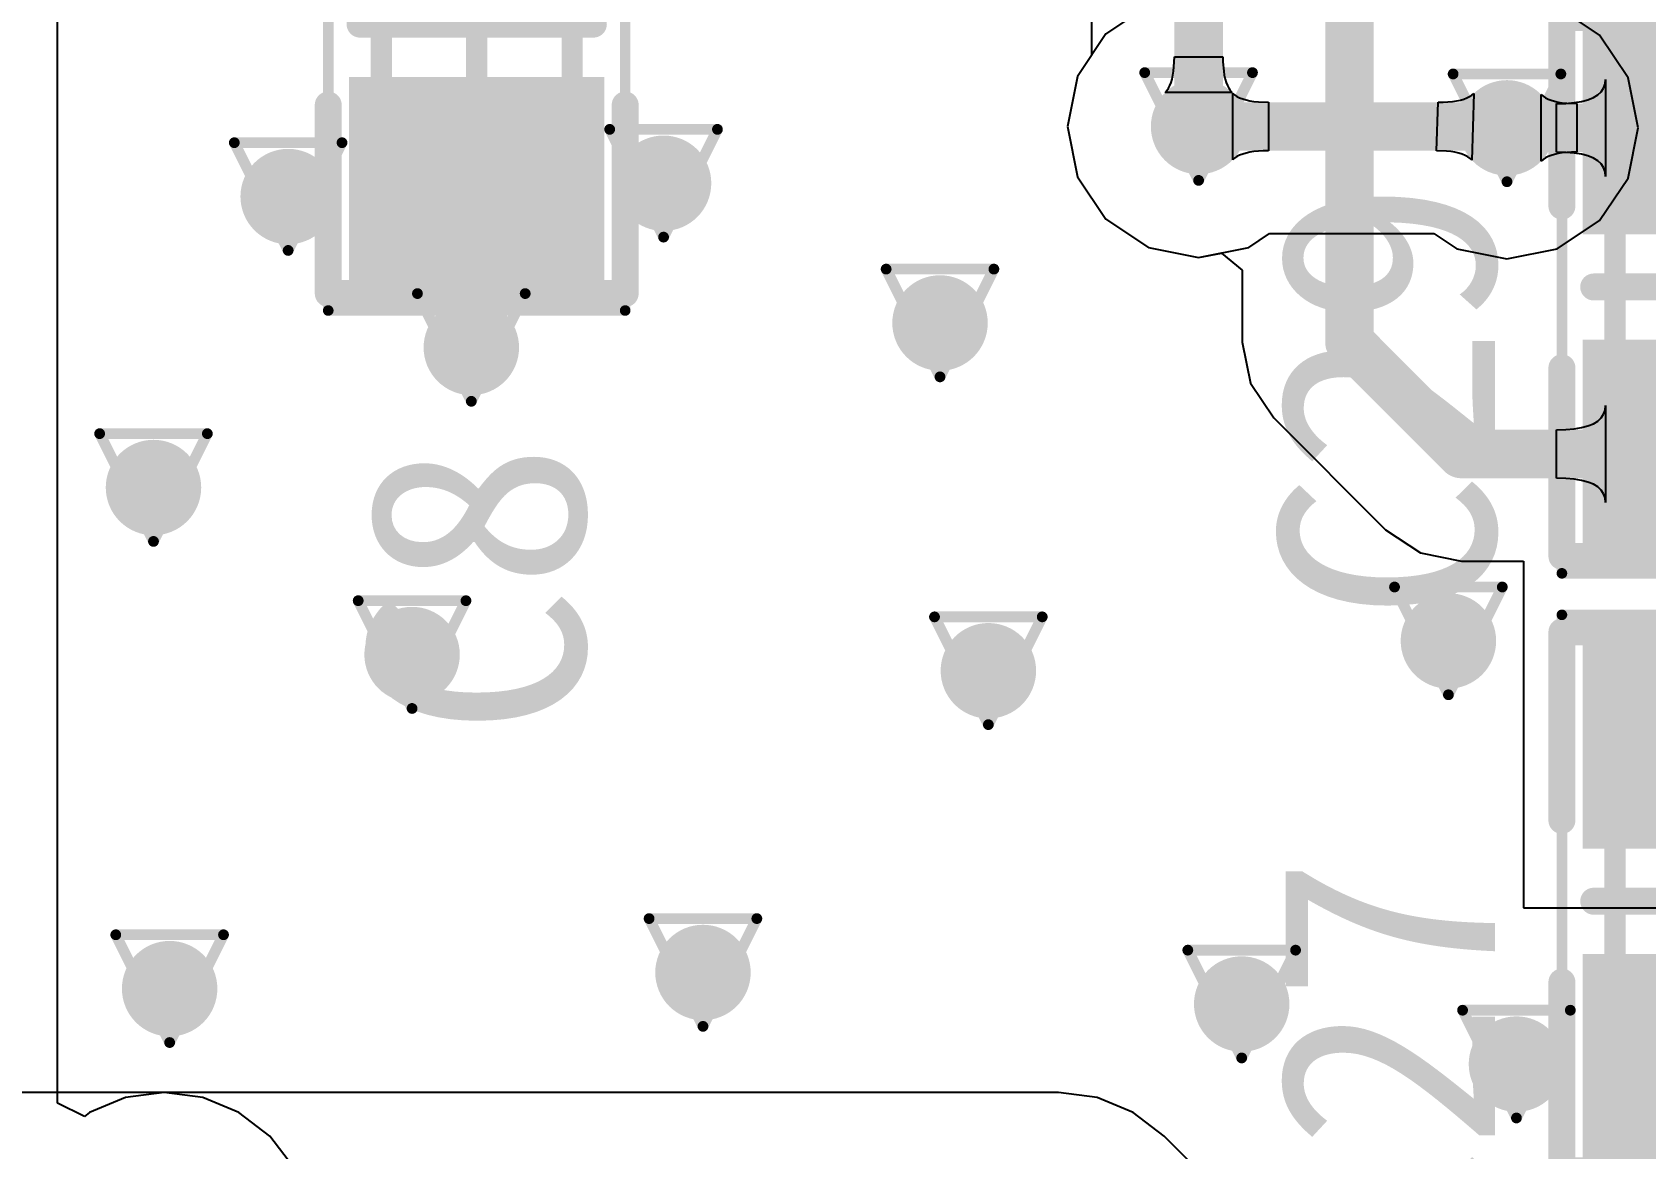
# Model space of a CAD drawing. Header units: millimetres. Extents: x 80 to 220, y 44 to 120.
# Drawn here: x 126.33 to 133.94, y 63.82 to 69.08 of the extents above; entities that cross this region are included whole.
import ezdxf

# ---------------------------------------------------------------- set-up
doc = ezdxf.new("R2010")
doc.units = ezdxf.units.MM
for name, color, linetype in [('BottomLayer', 5, 'Continuous'), ('DrillDrawing', 1, 'Continuous'), ('Mechanical13', 56, 'Continuous'), ('Mechanical15', 56, 'Continuous'), ('MultiLayer', 9, 'Continuous'), ('TopLayer', 1, 'Continuous'), ('TopOverlay', 2, 'Continuous'), ('TopPaste', 8, 'Continuous'), ('TopSolder', 216, 'Continuous'), ('ViaHoleLayer', 16, 'Continuous')]:
    doc.layers.add(name, color=color, linetype=linetype)

# ---------------------------------------------------------------- blocks, each defined once
blk = doc.blocks.new('C0603_104')
at = {"layer": 'Mechanical13', "const_width": 0.1}
for points in [[(-0.85, -0.45), (-0.85, 0.45)], [(0.85, 0.45), (-0.85, 0.45)], [(0.85, -0.45), (0.85, 0.45)], [(0.85, -0.45), (-0.85, -0.45)]]:
    blk.add_lwpolyline(points, dxfattribs=at)
at = {"layer": 'Mechanical13', "const_width": 0.05}
for points in [[(-0.875, 0.45, 1), (-0.825, 0.45, 1)], [(-0.875, 0.45, 1), (-0.825, 0.45, 1)], [(0.825, 0.45, 1), (0.875, 0.45, 1)], [(0.825, 0.45, 1), (0.875, 0.45, 1)], [(-0.875, -0.45, 1), (-0.825, -0.45, 1)], [(-0.875, -0.45, 1), (-0.825, -0.45, 1)], [(0.825, -0.45, 1), (0.875, -0.45, 1)], [(0.825, -0.45, 1), (0.875, -0.45, 1)]]:
    blk.add_lwpolyline(points, format="xyb", close=True, dxfattribs=at)
at = {"layer": 'Mechanical15'}
for points, const_width in [([(1.35, 0.7), (-1.35, 0.7)], 0.05), ([(-1.35, -0.7), (-1.35, 0.7)], 0.05), ([(1.35, -0.7), (1.35, 0.7)], 0.05), ([(0, -0.45), (0, 0.45)], 0.1), ([(0.45, 0), (-0.45, 0)], 0.1), ([(1.35, -0.7), (-1.35, -0.7)], 0.05)]:
    blk.add_lwpolyline(points, dxfattribs=dict(at, const_width=const_width))
for points, const_width in [([(-1.3625, 0.7, 1), (-1.3375, 0.7, 1)], 0.025), ([(-1.3625, 0.7, 1), (-1.3375, 0.7, 1)], 0.025), ([(1.3375, 0.7, 1), (1.3625, 0.7, 1)], 0.025), ([(1.3375, 0.7, 1), (1.3625, 0.7, 1)], 0.025), ([(-0.025, 0.45, 1), (0.025, 0.45, 1)], 0.05), ([(-0.475, 0, 1), (-0.425, 0, 1)], 0.05), ([(0.425, 0, 1), (0.475, 0, 1)], 0.05), ([(-0.025, -0.45, 1), (0.025, -0.45, 1)], 0.05), ([(-1.3625, -0.7, 1), (-1.3375, -0.7, 1)], 0.025), ([(-1.3625, -0.7, 1), (-1.3375, -0.7, 1)], 0.025), ([(1.3375, -0.7, 1), (1.3625, -0.7, 1)], 0.025), ([(1.3375, -0.7, 1), (1.3625, -0.7, 1)], 0.025)]:
    blk.add_lwpolyline(points, format="xyb", close=True, dxfattribs=dict(at, const_width=const_width))
at = {"layer": 'TopLayer'}
for points in [[(-0.35, -0.5), (-0.35, 0.5), (-1.15, -0.5), (-1.15, 0.5)], [(1.15, -0.5), (1.15, 0.5), (0.35, -0.5), (0.35, 0.5)]]:
    blk.add_solid(points, dxfattribs=at)
at = {"layer": 'TopOverlay', "const_width": 0.127}
for points in [[(-1.27, -0.7), (-1.27, 0.7)], [(-0.381, 0.7), (-1.27, 0.7)], [(1.27, 0.7), (0.381, 0.7)], [(1.27, -0.7), (1.27, 0.7)], [(0, -0.55), (0, 0.55)], [(-0.381, -0.7), (-1.27, -0.7)], [(1.27, -0.7), (0.381, -0.7)]]:
    blk.add_lwpolyline(points, dxfattribs=at)
at = {"layer": 'TopOverlay', "const_width": 0.0635}
for points in [[(-1.3017, 0.7, 1), (-1.2383, 0.7, 1)], [(-1.3017, 0.7, 1), (-1.2383, 0.7, 1)], [(-0.4128, 0.7, 1), (-0.3493, 0.7, 1)], [(0.3493, 0.7, 1), (0.4128, 0.7, 1)], [(1.2383, 0.7, 1), (1.3017, 0.7, 1)], [(1.2383, 0.7, 1), (1.3017, 0.7, 1)], [(-0.0318, 0.55, 1), (0.0318, 0.55, 1)], [(-0.0318, -0.55, 1), (0.0318, -0.55, 1)], [(-1.3017, -0.7, 1), (-1.2383, -0.7, 1)], [(-1.3017, -0.7, 1), (-1.2383, -0.7, 1)], [(-0.4128, -0.7, 1), (-0.3493, -0.7, 1)], [(0.3493, -0.7, 1), (0.4128, -0.7, 1)], [(1.2383, -0.7, 1), (1.3017, -0.7, 1)], [(1.2383, -0.7, 1), (1.3017, -0.7, 1)]]:
    blk.add_lwpolyline(points, format="xyb", close=True, dxfattribs=at)
at = {"layer": 'TopPaste'}
for points in [[(-0.35, -0.5), (-0.35, 0.5), (-1.15, -0.5), (-1.15, 0.5)], [(1.15, -0.5), (1.15, 0.5), (0.35, -0.5), (0.35, 0.5)]]:
    blk.add_solid(points, dxfattribs=at)
at = {"layer": 'TopSolder'}
for points in [[(-0.2484, -0.6016), (-0.2484, 0.6016), (-1.2516, -0.6016), (-1.2516, 0.6016)], [(1.2516, -0.6016), (1.2516, 0.6016), (0.2484, -0.6016), (0.2484, 0.6016)]]:
    blk.add_solid(points, dxfattribs=at)
blk = doc.blocks.new('C0603_106')
at = {"layer": 'Mechanical13', "const_width": 0.1}
for points in [[(-0.85, -0.45), (-0.85, 0.45)], [(0.85, 0.45), (-0.85, 0.45)], [(0.85, -0.45), (0.85, 0.45)], [(0.85, -0.45), (-0.85, -0.45)]]:
    blk.add_lwpolyline(points, dxfattribs=at)
at = {"layer": 'Mechanical13', "const_width": 0.05}
for points in [[(-0.875, 0.45, 1), (-0.825, 0.45, 1)], [(-0.875, 0.45, 1), (-0.825, 0.45, 1)], [(0.825, 0.45, 1), (0.875, 0.45, 1)], [(0.825, 0.45, 1), (0.875, 0.45, 1)], [(-0.875, -0.45, 1), (-0.825, -0.45, 1)], [(-0.875, -0.45, 1), (-0.825, -0.45, 1)], [(0.825, -0.45, 1), (0.875, -0.45, 1)], [(0.825, -0.45, 1), (0.875, -0.45, 1)]]:
    blk.add_lwpolyline(points, format="xyb", close=True, dxfattribs=at)
at = {"layer": 'Mechanical15'}
for points, const_width in [([(1.35, 0.7), (-1.35, 0.7)], 0.05), ([(-1.35, -0.7), (-1.35, 0.7)], 0.05), ([(1.35, -0.7), (1.35, 0.7)], 0.05), ([(0, -0.45), (0, 0.45)], 0.1), ([(0.45, 0), (-0.45, 0)], 0.1), ([(1.35, -0.7), (-1.35, -0.7)], 0.05)]:
    blk.add_lwpolyline(points, dxfattribs=dict(at, const_width=const_width))
for points, const_width in [([(-1.3625, 0.7, 1), (-1.3375, 0.7, 1)], 0.025), ([(-1.3625, 0.7, 1), (-1.3375, 0.7, 1)], 0.025), ([(1.3375, 0.7, 1), (1.3625, 0.7, 1)], 0.025), ([(1.3375, 0.7, 1), (1.3625, 0.7, 1)], 0.025), ([(-0.025, 0.45, 1), (0.025, 0.45, 1)], 0.05), ([(-0.475, 0, 1), (-0.425, 0, 1)], 0.05), ([(0.425, 0, 1), (0.475, 0, 1)], 0.05), ([(-0.025, -0.45, 1), (0.025, -0.45, 1)], 0.05), ([(-1.3625, -0.7, 1), (-1.3375, -0.7, 1)], 0.025), ([(-1.3625, -0.7, 1), (-1.3375, -0.7, 1)], 0.025), ([(1.3375, -0.7, 1), (1.3625, -0.7, 1)], 0.025), ([(1.3375, -0.7, 1), (1.3625, -0.7, 1)], 0.025)]:
    blk.add_lwpolyline(points, format="xyb", close=True, dxfattribs=dict(at, const_width=const_width))
at = {"layer": 'TopLayer'}
for points in [[(-0.35, -0.5), (-0.35, 0.5), (-1.15, -0.5), (-1.15, 0.5)], [(1.15, -0.5), (1.15, 0.5), (0.35, -0.5), (0.35, 0.5)]]:
    blk.add_solid(points, dxfattribs=at)
at = {"layer": 'TopOverlay', "const_width": 0.127}
for points in [[(-1.27, -0.7), (-1.27, 0.7)], [(-0.381, 0.7), (-1.27, 0.7)], [(1.27, 0.7), (0.381, 0.7)], [(1.27, -0.7), (1.27, 0.7)], [(0, -0.55), (0, 0.55)], [(-0.381, -0.7), (-1.27, -0.7)], [(1.27, -0.7), (0.381, -0.7)]]:
    blk.add_lwpolyline(points, dxfattribs=at)
at = {"layer": 'TopOverlay', "const_width": 0.0635}
for points in [[(-1.3017, 0.7, 1), (-1.2383, 0.7, 1)], [(-1.3017, 0.7, 1), (-1.2383, 0.7, 1)], [(-0.4128, 0.7, 1), (-0.3493, 0.7, 1)], [(0.3493, 0.7, 1), (0.4128, 0.7, 1)], [(1.2383, 0.7, 1), (1.3017, 0.7, 1)], [(1.2383, 0.7, 1), (1.3017, 0.7, 1)], [(-0.0318, 0.55, 1), (0.0318, 0.55, 1)], [(-0.0318, -0.55, 1), (0.0318, -0.55, 1)], [(-1.3017, -0.7, 1), (-1.2383, -0.7, 1)], [(-1.3017, -0.7, 1), (-1.2383, -0.7, 1)], [(-0.4128, -0.7, 1), (-0.3493, -0.7, 1)], [(0.3493, -0.7, 1), (0.4128, -0.7, 1)], [(1.2383, -0.7, 1), (1.3017, -0.7, 1)], [(1.2383, -0.7, 1), (1.3017, -0.7, 1)]]:
    blk.add_lwpolyline(points, format="xyb", close=True, dxfattribs=at)
at = {"layer": 'TopPaste'}
for points in [[(-0.35, -0.5), (-0.35, 0.5), (-1.15, -0.5), (-1.15, 0.5)], [(1.15, -0.5), (1.15, 0.5), (0.35, -0.5), (0.35, 0.5)]]:
    blk.add_solid(points, dxfattribs=at)
at = {"layer": 'TopSolder'}
for points in [[(-0.2484, -0.6016), (-0.2484, 0.6016), (-1.2516, -0.6016), (-1.2516, 0.6016)], [(1.2516, -0.6016), (1.2516, 0.6016), (0.2484, -0.6016), (0.2484, 0.6016)]]:
    blk.add_solid(points, dxfattribs=at)
blk = doc.blocks.new('C0603_114')
at = {"layer": 'Mechanical13', "const_width": 0.1}
for points in [[(-0.85, 0.45), (-0.85, -0.45)], [(-0.85, 0.45), (0.85, 0.45)], [(0.85, 0.45), (0.85, -0.45)], [(-0.85, -0.45), (0.85, -0.45)]]:
    blk.add_lwpolyline(points, dxfattribs=at)
at = {"layer": 'Mechanical13', "const_width": 0.05}
for points in [[(-0.875, 0.45, 1), (-0.825, 0.45, 1)], [(-0.875, 0.45, 1), (-0.825, 0.45, 1)], [(0.825, 0.45, 1), (0.875, 0.45, 1)], [(0.825, 0.45, 1), (0.875, 0.45, 1)], [(-0.875, -0.45, 1), (-0.825, -0.45, 1)], [(-0.875, -0.45, 1), (-0.825, -0.45, 1)], [(0.825, -0.45, 1), (0.875, -0.45, 1)], [(0.825, -0.45, 1), (0.875, -0.45, 1)]]:
    blk.add_lwpolyline(points, format="xyb", close=True, dxfattribs=at)
at = {"layer": 'Mechanical15'}
for points, const_width in [([(-1.35, 0.7), (1.35, 0.7)], 0.05), ([(-1.35, 0.7), (-1.35, -0.7)], 0.05), ([(1.35, 0.7), (1.35, -0.7)], 0.05), ([(0, 0.45), (0, -0.45)], 0.1), ([(-0.45, 0), (0.45, 0)], 0.1), ([(-1.35, -0.7), (1.35, -0.7)], 0.05)]:
    blk.add_lwpolyline(points, dxfattribs=dict(at, const_width=const_width))
for points, const_width in [([(-1.3625, 0.7, 1), (-1.3375, 0.7, 1)], 0.025), ([(-1.3625, 0.7, 1), (-1.3375, 0.7, 1)], 0.025), ([(1.3375, 0.7, 1), (1.3625, 0.7, 1)], 0.025), ([(1.3375, 0.7, 1), (1.3625, 0.7, 1)], 0.025), ([(-0.025, 0.45, 1), (0.025, 0.45, 1)], 0.05), ([(-0.475, 0, 1), (-0.425, 0, 1)], 0.05), ([(0.425, 0, 1), (0.475, 0, 1)], 0.05), ([(-0.025, -0.45, 1), (0.025, -0.45, 1)], 0.05), ([(-1.3625, -0.7, 1), (-1.3375, -0.7, 1)], 0.025), ([(-1.3625, -0.7, 1), (-1.3375, -0.7, 1)], 0.025), ([(1.3375, -0.7, 1), (1.3625, -0.7, 1)], 0.025), ([(1.3375, -0.7, 1), (1.3625, -0.7, 1)], 0.025)]:
    blk.add_lwpolyline(points, format="xyb", close=True, dxfattribs=dict(at, const_width=const_width))
at = {"layer": 'TopLayer'}
for points in [[(-0.35, -0.5), (-0.35, 0.5), (-1.15, -0.5), (-1.15, 0.5)], [(1.15, -0.5), (1.15, 0.5), (0.35, -0.5), (0.35, 0.5)]]:
    blk.add_solid(points, dxfattribs=at)
at = {"layer": 'TopOverlay', "const_width": 0.127}
for points in [[(-1.27, 0.7), (-1.27, -0.7)], [(-1.27, 0.7), (-0.381, 0.7)], [(0.381, 0.7), (1.27, 0.7)], [(1.27, 0.7), (1.27, -0.7)], [(0, 0.55), (0, -0.55)], [(-1.27, -0.7), (-0.381, -0.7)], [(0.381, -0.7), (1.27, -0.7)]]:
    blk.add_lwpolyline(points, dxfattribs=at)
at = {"layer": 'TopOverlay', "const_width": 0.0635}
for points in [[(-1.3017, 0.7, 1), (-1.2383, 0.7, 1)], [(-1.3017, 0.7, 1), (-1.2383, 0.7, 1)], [(-0.4128, 0.7, 1), (-0.3493, 0.7, 1)], [(0.3493, 0.7, 1), (0.4128, 0.7, 1)], [(1.2383, 0.7, 1), (1.3017, 0.7, 1)], [(1.2383, 0.7, 1), (1.3017, 0.7, 1)], [(-0.0318, 0.55, 1), (0.0318, 0.55, 1)], [(-0.0318, -0.55, 1), (0.0318, -0.55, 1)], [(-1.3017, -0.7, 1), (-1.2383, -0.7, 1)], [(-1.3017, -0.7, 1), (-1.2383, -0.7, 1)], [(-0.4128, -0.7, 1), (-0.3493, -0.7, 1)], [(0.3493, -0.7, 1), (0.4128, -0.7, 1)], [(1.2383, -0.7, 1), (1.3017, -0.7, 1)], [(1.2383, -0.7, 1), (1.3017, -0.7, 1)]]:
    blk.add_lwpolyline(points, format="xyb", close=True, dxfattribs=at)
at = {"layer": 'TopPaste'}
for points in [[(-0.35, -0.5), (-0.35, 0.5), (-1.15, -0.5), (-1.15, 0.5)], [(1.15, -0.5), (1.15, 0.5), (0.35, -0.5), (0.35, 0.5)]]:
    blk.add_solid(points, dxfattribs=at)
at = {"layer": 'TopSolder'}
for points in [[(-0.2484, -0.6016), (-0.2484, 0.6016), (-1.2516, -0.6016), (-1.2516, 0.6016)], [(1.2516, -0.6016), (1.2516, 0.6016), (0.2484, -0.6016), (0.2484, 0.6016)]]:
    blk.add_solid(points, dxfattribs=at)

msp = doc.modelspace()

# ---------------------------------------------------------------- linework, layer by layer
at = {"layer": 'BottomLayer'}
for p, q in [((131.5919, 69.2082), (131.3915, 69.0743)), ((133.7193, 69.068), (133.5189, 69.202)), ((131.3915, 69.0743), (131.2576, 68.8738)), ((133.8533, 68.8676), (133.7193, 69.068)), ((131.2576, 68.8738), (131.2105, 68.6374)), ((133.9003, 68.6311), (133.8533, 68.8676)), ((131.9891, 68.4799), (131.9891, 68.7949)), ((131.9891, 68.7949), (131.9984, 68.7867)), ((131.9984, 68.7867), (132.0093, 68.7793)), ((132.0093, 68.7793), (132.022, 68.7729)), ((132.022, 68.7729), (132.0363, 68.7672)), ((133.0786, 68.7666), (133.093, 68.772)), ((133.093, 68.772), (133.1057, 68.7782)), ((133.1057, 68.7782), (133.1168, 68.7852)), ((133.1168, 68.7852), (133.1262, 68.793)), ((133.1262, 68.793), (133.1174, 68.4782)), ((132.0363, 68.7672), (132.0523, 68.7625)), ((132.0523, 68.7625), (132.0699, 68.7586)), ((132.0699, 68.7586), (132.0892, 68.7556)), ((132.0892, 68.7556), (132.1102, 68.7534)), ((132.1102, 68.7534), (132.1572, 68.7517)), ((132.1572, 68.7517), (132.1572, 68.5231)), ((132.9501, 68.5231), (132.9575, 68.7517)), ((132.9575, 68.7517), (132.9818, 68.7521)), ((132.9818, 68.7521), (133.0255, 68.7554)), ((133.0255, 68.7554), (133.0449, 68.7583)), ((133.0449, 68.7583), (133.0626, 68.762)), ((133.0626, 68.762), (133.0786, 68.7666)), ((131.2105, 68.6374), (131.2576, 68.4009)), ((133.8533, 68.3947), (133.9003, 68.6311)), ((131.9984, 68.4881), (131.9891, 68.4799)), ((132.0093, 68.4954), (131.9984, 68.4881)), ((132.022, 68.5019), (132.0093, 68.4954)), ((132.0363, 68.5075), (132.022, 68.5019)), ((132.0523, 68.5123), (132.0363, 68.5075)), ((132.0699, 68.5162), (132.0523, 68.5123)), ((132.0892, 68.5192), (132.0699, 68.5162)), ((132.1329, 68.5227), (132.0892, 68.5192)), ((132.1572, 68.5231), (132.1329, 68.5227)), ((132.997, 68.5213), (132.9501, 68.5231)), ((133.0179, 68.5191), (132.997, 68.5213)), ((133.0372, 68.5159), (133.0179, 68.5191)), ((133.0548, 68.5119), (133.0372, 68.5159)), ((133.0707, 68.5069), (133.0548, 68.5119)), ((133.0849, 68.5011), (133.0707, 68.5069)), ((133.0974, 68.4943), (133.0849, 68.5011)), ((133.1083, 68.4867), (133.0974, 68.4943)), ((133.1174, 68.4782), (133.1083, 68.4867)), ((131.2576, 68.4009), (131.3915, 68.2005)), ((133.7193, 68.1942), (133.8533, 68.3947)), ((131.3915, 68.2005), (131.5919, 68.0666)), ((133.5189, 68.0603), (133.7193, 68.1942)), ((132.0648, 68.0666), (132.1634, 68.1324)), ((132.1634, 68.1324), (132.9381, 68.1324)), ((132.9381, 68.1324), (133.046, 68.0603)), ((131.5919, 68.0666), (131.8284, 68.0195)), ((131.8284, 68.0195), (132.0648, 68.0666)), ((133.046, 68.0603), (133.2824, 68.0133)), ((133.2824, 68.0133), (133.5189, 68.0603)), ((126.9516, 64.0841), (125.0587, 64.0841)), ((127.1339, 64.0601), (126.9516, 64.0841)), ((127.3039, 63.9897), (127.1339, 64.0601)), ((127.4498, 63.8778), (127.3039, 63.9897)), ((127.5617, 63.7319), (127.4498, 63.8778))]:
    msp.add_line(p, q, dxfattribs=at)
for points, const_width in [([(131.7159, 68.6374, 1), (131.9409, 68.6374, 1)], 0.225), ([(133.1699, 68.6311, 1), (133.3949, 68.6311, 1)], 0.225), ([(131.7712, 68.6374, 1), (131.8855, 68.6374, 1)], 0.1143), ([(133.219, 68.6374, 1), (133.3333, 68.6374, 1)], 0.1143), ([(129.1933, 68.37, 1), (129.4183, 68.37, 1)], 0.225), ([(127.4233, 68.3072, 1), (127.6483, 68.3072, 1)], 0.225), ([(130.4967, 67.7113, 1), (130.7217, 67.7113, 1)], 0.225), ([(128.2869, 67.596, 1), (128.5119, 67.596, 1)], 0.225), ([(126.7883, 66.9356, 1), (127.0133, 66.9356, 1)], 0.225), ([(132.8937, 66.2127, 1), (133.1187, 66.2127, 1)], 0.225), ([(128.0075, 66.1482, 1), (128.2325, 66.1482, 1)], 0.225), ([(130.7247, 66.072, 1), (130.9497, 66.072, 1)], 0.225), ([(129.3791, 64.6496, 1), (129.6041, 64.6496, 1)], 0.225), ([(126.8645, 64.5734, 1), (127.0895, 64.5734, 1)], 0.225), ([(131.9191, 64.5009, 1), (132.1441, 64.5009, 1)], 0.225), ([(133.2145, 64.2178, 1), (133.4395, 64.2178, 1)], 0.225)]:
    msp.add_lwpolyline(points, format="xyb", close=True, dxfattribs=dict(at, const_width=const_width))
at = {"layer": 'BottomLayer', "const_width": 0.2286}
msp.add_lwpolyline([(131.8284, 68.6374), (133.2762, 68.6374)], dxfattribs=at)
at = {"layer": 'DrillDrawing', "const_width": 0.0508}
for points in [[(131.5744, 68.8914), (132.0824, 68.8914)], [(131.5744, 68.8914), (131.8284, 68.3834)], [(131.8284, 68.3834), (132.0824, 68.8914)], [(133.0284, 68.8851), (133.5364, 68.8851)], [(133.0284, 68.8851), (133.2824, 68.3771)], [(133.2824, 68.3771), (133.5364, 68.8851)], [(129.0518, 68.624), (129.5598, 68.624)], [(129.0518, 68.624), (129.3058, 68.116)], [(129.3058, 68.116), (129.5598, 68.624)], [(127.2818, 68.5612), (127.7898, 68.5612)], [(127.2818, 68.5612), (127.5358, 68.0532)], [(127.5358, 68.0532), (127.7898, 68.5612)], [(130.3552, 67.9653), (130.8632, 67.9653)], [(130.3552, 67.9653), (130.6092, 67.4573)], [(130.6092, 67.4573), (130.8632, 67.9653)], [(128.1454, 67.85), (128.6534, 67.85)], [(128.1454, 67.85), (128.3994, 67.342)], [(128.3994, 67.342), (128.6534, 67.85)], [(126.6468, 67.1896), (127.1548, 67.1896)], [(126.6468, 67.1896), (126.9008, 66.6816)], [(126.9008, 66.6816), (127.1548, 67.1896)], [(132.7522, 66.4667), (133.2602, 66.4667)], [(132.7522, 66.4667), (133.0062, 65.9587)], [(133.0062, 65.9587), (133.2602, 66.4667)], [(127.866, 66.4022), (128.374, 66.4022)], [(127.866, 66.4022), (128.12, 65.8942)], [(128.12, 65.8942), (128.374, 66.4022)], [(130.5832, 66.326), (131.0912, 66.326)], [(130.5832, 66.326), (130.8372, 65.818)], [(130.8372, 65.818), (131.0912, 66.326)], [(129.2376, 64.9036), (129.7456, 64.9036)], [(129.2376, 64.9036), (129.4916, 64.3956)], [(129.4916, 64.3956), (129.7456, 64.9036)], [(126.723, 64.8274), (127.231, 64.8274)], [(126.723, 64.8274), (126.977, 64.3194)], [(126.977, 64.3194), (127.231, 64.8274)], [(131.7776, 64.7549), (132.2856, 64.7549)], [(131.7776, 64.7549), (132.0316, 64.2469)], [(132.0316, 64.2469), (132.2856, 64.7549)], [(133.073, 64.4718), (133.581, 64.4718)], [(133.073, 64.4718), (133.327, 63.9638)], [(133.327, 63.9638), (133.581, 64.4718)]]:
    msp.add_lwpolyline(points, dxfattribs=at)
at = {"layer": 'DrillDrawing', "const_width": 0.0254}
for points in [[(131.5617, 68.8914, 1), (131.5871, 68.8914, 1)], [(131.5617, 68.8914, 1), (131.5871, 68.8914, 1)], [(132.0697, 68.8914, 1), (132.0951, 68.8914, 1)], [(132.0697, 68.8914, 1), (132.0951, 68.8914, 1)], [(133.0157, 68.8851, 1), (133.0411, 68.8851, 1)], [(133.0157, 68.8851, 1), (133.0411, 68.8851, 1)], [(133.5237, 68.8851, 1), (133.5491, 68.8851, 1)], [(133.5237, 68.8851, 1), (133.5491, 68.8851, 1)], [(129.0391, 68.624, 1), (129.0645, 68.624, 1)], [(129.0391, 68.624, 1), (129.0645, 68.624, 1)], [(129.5471, 68.624, 1), (129.5725, 68.624, 1)], [(129.5471, 68.624, 1), (129.5725, 68.624, 1)], [(127.2691, 68.5612, 1), (127.2945, 68.5612, 1)], [(127.2691, 68.5612, 1), (127.2945, 68.5612, 1)], [(127.7771, 68.5612, 1), (127.8025, 68.5612, 1)], [(127.7771, 68.5612, 1), (127.8025, 68.5612, 1)], [(131.8157, 68.3834, 1), (131.8411, 68.3834, 1)], [(131.8157, 68.3834, 1), (131.8411, 68.3834, 1)], [(133.2697, 68.3771, 1), (133.2951, 68.3771, 1)], [(133.2697, 68.3771, 1), (133.2951, 68.3771, 1)], [(129.2931, 68.116, 1), (129.3185, 68.116, 1)], [(129.2931, 68.116, 1), (129.3185, 68.116, 1)], [(127.5231, 68.0532, 1), (127.5485, 68.0532, 1)], [(127.5231, 68.0532, 1), (127.5485, 68.0532, 1)], [(130.3425, 67.9653, 1), (130.3679, 67.9653, 1)], [(130.3425, 67.9653, 1), (130.3679, 67.9653, 1)], [(130.8505, 67.9653, 1), (130.8759, 67.9653, 1)], [(130.8505, 67.9653, 1), (130.8759, 67.9653, 1)], [(128.1327, 67.85, 1), (128.1581, 67.85, 1)], [(128.1327, 67.85, 1), (128.1581, 67.85, 1)], [(128.6407, 67.85, 1), (128.6661, 67.85, 1)], [(128.6407, 67.85, 1), (128.6661, 67.85, 1)], [(130.5965, 67.4573, 1), (130.6219, 67.4573, 1)], [(130.5965, 67.4573, 1), (130.6219, 67.4573, 1)], [(128.3867, 67.342, 1), (128.4121, 67.342, 1)], [(128.3867, 67.342, 1), (128.4121, 67.342, 1)], [(126.6341, 67.1896, 1), (126.6595, 67.1896, 1)], [(126.6341, 67.1896, 1), (126.6595, 67.1896, 1)], [(127.1421, 67.1896, 1), (127.1675, 67.1896, 1)], [(127.1421, 67.1896, 1), (127.1675, 67.1896, 1)], [(126.8881, 66.6816, 1), (126.9135, 66.6816, 1)], [(126.8881, 66.6816, 1), (126.9135, 66.6816, 1)], [(132.7395, 66.4667, 1), (132.7649, 66.4667, 1)], [(132.7395, 66.4667, 1), (132.7649, 66.4667, 1)], [(133.2475, 66.4667, 1), (133.2729, 66.4667, 1)], [(133.2475, 66.4667, 1), (133.2729, 66.4667, 1)], [(127.8533, 66.4022, 1), (127.8787, 66.4022, 1)], [(127.8533, 66.4022, 1), (127.8787, 66.4022, 1)], [(128.3613, 66.4022, 1), (128.3867, 66.4022, 1)], [(128.3613, 66.4022, 1), (128.3867, 66.4022, 1)], [(130.5705, 66.326, 1), (130.5959, 66.326, 1)], [(130.5705, 66.326, 1), (130.5959, 66.326, 1)], [(131.0785, 66.326, 1), (131.1039, 66.326, 1)], [(131.0785, 66.326, 1), (131.1039, 66.326, 1)], [(132.9935, 65.9587, 1), (133.0189, 65.9587, 1)], [(132.9935, 65.9587, 1), (133.0189, 65.9587, 1)], [(128.1073, 65.8942, 1), (128.1327, 65.8942, 1)], [(128.1073, 65.8942, 1), (128.1327, 65.8942, 1)], [(130.8245, 65.818, 1), (130.8499, 65.818, 1)], [(130.8245, 65.818, 1), (130.8499, 65.818, 1)], [(129.2249, 64.9036, 1), (129.2503, 64.9036, 1)], [(129.2249, 64.9036, 1), (129.2503, 64.9036, 1)], [(129.7329, 64.9036, 1), (129.7583, 64.9036, 1)], [(129.7329, 64.9036, 1), (129.7583, 64.9036, 1)], [(126.7103, 64.8274, 1), (126.7357, 64.8274, 1)], [(126.7103, 64.8274, 1), (126.7357, 64.8274, 1)], [(127.2183, 64.8274, 1), (127.2437, 64.8274, 1)], [(127.2183, 64.8274, 1), (127.2437, 64.8274, 1)], [(131.7649, 64.7549, 1), (131.7903, 64.7549, 1)], [(131.7649, 64.7549, 1), (131.7903, 64.7549, 1)], [(132.2729, 64.7549, 1), (132.2983, 64.7549, 1)], [(132.2729, 64.7549, 1), (132.2983, 64.7549, 1)], [(133.0603, 64.4718, 1), (133.0857, 64.4718, 1)], [(133.0603, 64.4718, 1), (133.0857, 64.4718, 1)], [(133.5683, 64.4718, 1), (133.5937, 64.4718, 1)], [(133.5683, 64.4718, 1), (133.5937, 64.4718, 1)], [(129.4789, 64.3956, 1), (129.5043, 64.3956, 1)], [(129.4789, 64.3956, 1), (129.5043, 64.3956, 1)], [(126.9643, 64.3194, 1), (126.9897, 64.3194, 1)], [(126.9643, 64.3194, 1), (126.9897, 64.3194, 1)], [(132.0189, 64.2469, 1), (132.0443, 64.2469, 1)], [(132.0189, 64.2469, 1), (132.0443, 64.2469, 1)], [(133.3143, 63.9638, 1), (133.3397, 63.9638, 1)], [(133.3143, 63.9638, 1), (133.3397, 63.9638, 1)]]:
    msp.add_lwpolyline(points, format="xyb", close=True, dxfattribs=at)
at = {"layer": 'MultiLayer', "const_width": 0.225}
for points in [[(131.7159, 68.6374, 1), (131.9409, 68.6374, 1)], [(133.1699, 68.6311, 1), (133.3949, 68.6311, 1)], [(129.1933, 68.37, 1), (129.4183, 68.37, 1)], [(127.4233, 68.3072, 1), (127.6483, 68.3072, 1)], [(130.4967, 67.7113, 1), (130.7217, 67.7113, 1)], [(128.2869, 67.596, 1), (128.5119, 67.596, 1)], [(126.7883, 66.9356, 1), (127.0133, 66.9356, 1)], [(132.8937, 66.2127, 1), (133.1187, 66.2127, 1)], [(128.0075, 66.1482, 1), (128.2325, 66.1482, 1)], [(130.7247, 66.072, 1), (130.9497, 66.072, 1)], [(129.3791, 64.6496, 1), (129.6041, 64.6496, 1)], [(126.8645, 64.5734, 1), (127.0895, 64.5734, 1)], [(131.9191, 64.5009, 1), (132.1441, 64.5009, 1)], [(133.2145, 64.2178, 1), (133.4395, 64.2178, 1)]]:
    msp.add_lwpolyline(points, format="xyb", close=True, dxfattribs=at)
at = {"layer": 'TopLayer'}
for p, q in [((126.4486, 64.0341), (126.4486, 72.5796)), ((131.3234, 70.2062), (131.3234, 68.9724)), ((131.3234, 68.9724), (131.2576, 68.8738)), ((131.7124, 68.9192), (131.7141, 68.9662)), ((131.7141, 68.9662), (131.9427, 68.9662)), ((131.9427, 68.9662), (131.9431, 68.9419)), ((131.9431, 68.9419), (131.9466, 68.8982)), ((131.2576, 68.8738), (131.2105, 68.6374)), ((131.6985, 68.8453), (131.7033, 68.8613)), ((131.7033, 68.8613), (131.7072, 68.8789)), ((131.7072, 68.8789), (131.7102, 68.8982)), ((131.7102, 68.8982), (131.7124, 68.9192)), ((131.9466, 68.8982), (131.9496, 68.8789)), ((131.9496, 68.8789), (131.9535, 68.8613)), ((131.9535, 68.8613), (131.9582, 68.8453)), ((133.7452, 68.838), (133.7475, 68.8597)), ((133.7475, 68.8597), (133.7475, 68.4025)), ((131.6709, 68.7981), (131.6791, 68.8074)), ((131.9859, 68.7981), (131.6709, 68.7981)), ((131.6791, 68.8074), (131.6864, 68.8184)), ((131.6864, 68.8184), (131.6929, 68.831)), ((131.6929, 68.831), (131.6985, 68.8453)), ((131.9582, 68.8453), (131.9639, 68.831)), ((131.9639, 68.831), (131.9703, 68.8184)), ((131.9703, 68.8184), (131.9777, 68.8074)), ((131.9777, 68.8074), (131.9859, 68.7981)), ((133.4431, 68.4736), (133.4431, 68.7886)), ((133.4431, 68.7886), (133.4524, 68.7804)), ((133.4524, 68.7804), (133.4634, 68.7731)), ((133.4634, 68.7731), (133.476, 68.7666)), ((133.6641, 68.7637), (133.6896, 68.774)), ((133.6896, 68.774), (133.7104, 68.7866)), ((133.7104, 68.7866), (133.7266, 68.8015)), ((133.7266, 68.8015), (133.7382, 68.8186)), ((133.7382, 68.8186), (133.7452, 68.838)), ((133.476, 68.7666), (133.4903, 68.761)), ((133.4903, 68.761), (133.5063, 68.7562)), ((133.5063, 68.7562), (133.524, 68.7524)), ((133.5158, 68.7454), (133.5599, 68.7466)), ((133.5158, 68.5168), (133.5158, 68.7454)), ((133.524, 68.7524), (133.5433, 68.7493)), ((133.5433, 68.7493), (133.5643, 68.7472)), ((133.5599, 68.7466), (133.5992, 68.75)), ((133.5643, 68.7472), (133.6112, 68.7454)), ((133.5992, 68.75), (133.634, 68.7557)), ((133.6112, 68.7454), (133.6112, 68.5168)), ((133.634, 68.7557), (133.6641, 68.7637)), ((131.2105, 68.6374), (131.2576, 68.4009)), ((133.4524, 68.4819), (133.4431, 68.4736)), ((133.4634, 68.4892), (133.4524, 68.4819)), ((133.476, 68.4957), (133.4634, 68.4892)), ((133.4903, 68.5013), (133.476, 68.4957)), ((133.5063, 68.506), (133.4903, 68.5013)), ((133.524, 68.5099), (133.5063, 68.506)), ((133.5599, 68.5157), (133.5158, 68.5168)), ((133.5433, 68.513), (133.524, 68.5099)), ((133.5869, 68.5164), (133.5433, 68.513)), ((133.5992, 68.5123), (133.5599, 68.5157)), ((133.6112, 68.5168), (133.5869, 68.5164)), ((133.634, 68.5066), (133.5992, 68.5123)), ((133.6641, 68.4986), (133.634, 68.5066)), ((133.6896, 68.4883), (133.6641, 68.4986)), ((133.7104, 68.4757), (133.6896, 68.4883)), ((133.7266, 68.4608), (133.7104, 68.4757)), ((131.2576, 68.4009), (131.3915, 68.2005)), ((133.7382, 68.4437), (133.7266, 68.4608)), ((133.7452, 68.4243), (133.7382, 68.4437)), ((133.7475, 68.4025), (133.7452, 68.4243)), ((131.3915, 68.2005), (131.5919, 68.0666)), ((131.5919, 68.0666), (131.8284, 68.0195)), ((131.8284, 68.0195), (131.9364, 68.041)), ((131.9364, 68.041), (132.0346, 67.9604)), ((132.0346, 67.9604), (132.0346, 67.6214)), ((132.0346, 67.6214), (132.073, 67.4281)), ((132.073, 67.4281), (132.1825, 67.2643)), ((132.1825, 67.2643), (132.7101, 66.7367)), ((133.6896, 67.2366), (133.7104, 67.2492)), ((133.7104, 67.2492), (133.7266, 67.2641)), ((133.7266, 67.2641), (133.7382, 67.2812)), ((133.7382, 67.2812), (133.7452, 67.3006)), ((133.7452, 67.3006), (133.7475, 67.3223)), ((133.7475, 67.3223), (133.7475, 66.8651)), ((133.5158, 67.208), (133.5599, 67.2092)), ((133.5158, 66.9794), (133.5158, 67.208)), ((133.5599, 67.2092), (133.5992, 67.2126)), ((133.5992, 67.2126), (133.634, 67.2183)), ((133.634, 67.2183), (133.6641, 67.2263)), ((133.6641, 67.2263), (133.6896, 67.2366)), ((133.5599, 66.9783), (133.5158, 66.9794)), ((133.5992, 66.9749), (133.5599, 66.9783)), ((133.634, 66.9692), (133.5992, 66.9749)), ((133.6641, 66.9612), (133.634, 66.9692)), ((133.6896, 66.9509), (133.6641, 66.9612)), ((133.7104, 66.9383), (133.6896, 66.9509)), ((133.7266, 66.9234), (133.7104, 66.9383)), ((133.7382, 66.9063), (133.7266, 66.9234)), ((133.7452, 66.8869), (133.7382, 66.9063)), ((133.7475, 66.8651), (133.7452, 66.8869)), ((132.7101, 66.7367), (132.874, 66.6272)), ((132.874, 66.6272), (133.0672, 66.5887)), ((133.0672, 66.5887), (133.3604, 66.5887)), ((133.3604, 66.5887), (133.3604, 64.9545)), ((133.3604, 64.9545), (135.1224, 64.9545)), ((126.7692, 64.0601), (126.5993, 63.9897)), ((126.9516, 64.0841), (126.7692, 64.0601)), ((131.168, 64.0841), (126.9516, 64.0841)), ((131.3503, 64.0601), (131.168, 64.0841)), ((131.5203, 63.9897), (131.3503, 64.0601)), ((126.5756, 63.9715), (126.4486, 64.0341)), ((126.5993, 63.9897), (126.5756, 63.9715)), ((131.6662, 63.8778), (131.5203, 63.9897)), ((132.733, 62.811), (131.6662, 63.8778))]:
    msp.add_line(p, q, dxfattribs=at)
at = {"layer": 'TopLayer', "const_width": 0.2286}
for points in [[(131.8284, 68.6374), (131.8284, 70.4154)], [(132.5396, 67.6214), (132.5396, 70.39)], [(133.2824, 68.6311), (134.2414, 68.6311)], [(132.5396, 67.6214), (133.0672, 67.0937)], [(133.0672, 67.0937), (134.2788, 67.0937)]]:
    msp.add_lwpolyline(points, dxfattribs=at)
at = {"layer": 'TopLayer'}
for points, const_width in [([(131.7159, 68.6374, 1), (131.9409, 68.6374, 1)], 0.225), ([(133.1699, 68.6311, 1), (133.3949, 68.6311, 1)], 0.225), ([(131.7712, 68.6374, 1), (131.8855, 68.6374, 1)], 0.1143), ([(133.2253, 68.6311, 1), (133.3396, 68.6311, 1)], 0.1143), ([(129.1933, 68.37, 1), (129.4183, 68.37, 1)], 0.225), ([(127.4233, 68.3072, 1), (127.6483, 68.3072, 1)], 0.225), ([(130.4967, 67.7113, 1), (130.7217, 67.7113, 1)], 0.225), ([(128.2869, 67.596, 1), (128.5119, 67.596, 1)], 0.225), ([(132.4824, 67.6214, 1), (132.5967, 67.6214, 1)], 0.1143), ([(132.4824, 67.6214, 1), (132.5967, 67.6214, 1)], 0.1143), ([(133.0101, 67.0937, 1), (133.1244, 67.0937, 1)], 0.1143), ([(133.0101, 67.0937, 1), (133.1244, 67.0937, 1)], 0.1143), ([(126.7883, 66.9356, 1), (127.0133, 66.9356, 1)], 0.225), ([(132.8937, 66.2127, 1), (133.1187, 66.2127, 1)], 0.225), ([(128.0075, 66.1482, 1), (128.2325, 66.1482, 1)], 0.225), ([(130.7247, 66.072, 1), (130.9497, 66.072, 1)], 0.225), ([(129.3791, 64.6496, 1), (129.6041, 64.6496, 1)], 0.225), ([(126.8645, 64.5734, 1), (127.0895, 64.5734, 1)], 0.225), ([(131.9191, 64.5009, 1), (132.1441, 64.5009, 1)], 0.225), ([(133.2145, 64.2178, 1), (133.4395, 64.2178, 1)], 0.225)]:
    msp.add_lwpolyline(points, format="xyb", close=True, dxfattribs=dict(at, const_width=const_width))
at = {"layer": 'ViaHoleLayer', "const_width": 0.1}
for points in [[(131.7784, 68.6374, 1), (131.8784, 68.6374, 1)], [(133.2324, 68.6311, 1), (133.3324, 68.6311, 1)], [(129.2558, 68.37, 1), (129.3558, 68.37, 1)], [(127.4858, 68.3072, 1), (127.5858, 68.3072, 1)], [(130.5592, 67.7113, 1), (130.6592, 67.7113, 1)], [(128.3494, 67.596, 1), (128.4494, 67.596, 1)], [(126.8508, 66.9356, 1), (126.9508, 66.9356, 1)], [(132.9562, 66.2127, 1), (133.0562, 66.2127, 1)], [(128.07, 66.1482, 1), (128.17, 66.1482, 1)], [(130.7872, 66.072, 1), (130.8872, 66.072, 1)], [(129.4416, 64.6496, 1), (129.5416, 64.6496, 1)], [(126.927, 64.5734, 1), (127.027, 64.5734, 1)], [(131.9816, 64.5009, 1), (132.0816, 64.5009, 1)], [(133.277, 64.2178, 1), (133.377, 64.2178, 1)]]:
    msp.add_lwpolyline(points, format="xyb", close=True, dxfattribs=at)

# ---------------------------------------------------------------- block references
for name, p, rotation in [('C0603_114', (128.4248, 69.12), 90), ('C0603_104', (134.2414, 67.8811), 270), ('C0603_106', (134.2414, 64.9855), 270)]:
    msp.add_blockref(name, p, dxfattribs=dict(rotation=rotation))

# ---------------------------------------------------------------- texts
at = {"layer": 'TopOverlay'}
for s, p in [('C29', (133.2254, 66.31)), ('C8', (128.9328, 65.7672)), ('C27', (133.2254, 63.1256))]:
    msp.add_text(s, height=1.016, rotation=90, dxfattribs=at).set_placement(p)

doc.saveas('drawing.dxf')
